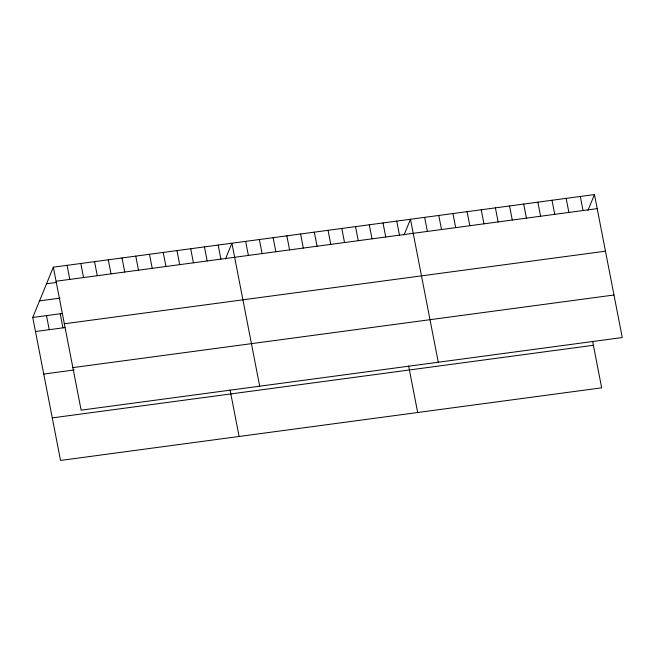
<?xml version="1.0" encoding="UTF-8"?>
<svg xmlns="http://www.w3.org/2000/svg" width="655" height="655" viewBox="0 0 655 655"><rect width="100%" height="100%" fill="white"/><g stroke="black" fill="none" stroke-linecap="round" stroke-linejoin="round"><path stroke-width="0.98" d="M592.619 341.296L601.658 387.825L60.538 460.432L32.75 317.454L53.342 267.174L594.462 194.568L622.25 337.546L81.13 410.153L53.342 267.174M225.451 258.979L231.911 243.218L259.699 386.188M404.02 235.022L410.48 219.253L438.269 362.231M588.002 210.329L594.462 194.568M56.068 281.241L597.196 208.634M46.546 283.771L56.355 282.452M39.546 300.866L60.145 298.099M32.75 317.454L62.184 313.508M64.337 323.783L605.457 251.176M35.485 331.52L64.919 327.574M72.861 367.611L613.981 295.004M43.754 374.062L74.171 369.977M52.269 417.89L593.389 345.283M580.305 196.467L583.04 210.533M566.157 198.367L568.884 212.433M552.001 200.266L554.736 214.332M537.853 202.166L540.58 216.232M523.697 204.065L526.432 218.131M509.541 205.965L512.275 220.023M495.393 207.864L498.127 221.922M481.237 209.764L483.971 223.822M467.089 211.663L469.823 225.721M452.933 213.563L455.667 227.621M438.784 215.462L441.519 229.52M424.628 217.354L427.363 231.42M396.742 221.095L399.476 235.161M383.003 222.946L385.738 237.004M408.638 365.981L417.677 412.511M369.273 224.788L371.999 238.846M355.534 226.63L358.269 240.696M341.795 228.472L344.53 242.538M328.065 230.314L330.791 244.381M314.326 232.157L317.061 246.223M300.588 233.999L303.322 248.065M286.849 235.841L289.584 249.907M273.119 237.691L275.853 251.749M259.38 239.534L262.115 253.591M245.641 241.376L248.376 255.434M218.172 245.06L220.907 259.126M204.434 246.902L207.168 260.968M230.069 389.946L239.108 436.467M190.703 248.744L193.43 262.811M176.965 250.587L179.699 264.653M163.226 252.429L165.961 266.495M149.487 254.279L152.222 268.337M135.757 256.121L138.492 270.179M122.018 257.964L124.753 272.022M108.28 259.806L111.014 273.872M94.549 261.648L97.284 275.714M80.811 263.49L83.545 277.556M67.072 265.332L69.807 279.398M60.219 313.77L62.954 327.836M46.489 315.612L49.223 329.678"/></g></svg>
